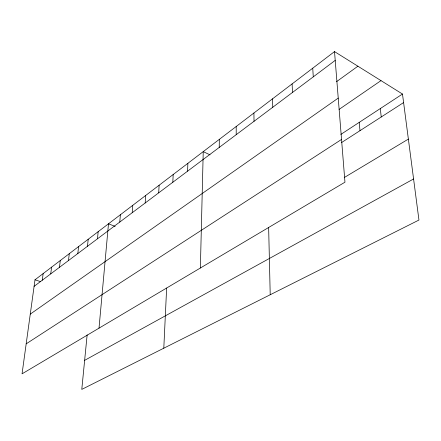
<?xml version="1.0" encoding="UTF-8"?>
<svg xmlns="http://www.w3.org/2000/svg" width="441" height="441" viewBox="0 0 441 441"><rect width="100%" height="100%" fill="white"/><g stroke="black" fill="none" stroke-linecap="round" stroke-linejoin="round"><path stroke-width="0.66" d="M219.227 147.432L219.331 139.362M200.374 268.001L203.235 151.621L210.021 154.863M187.59 171.174L187.866 163.33M172.822 182.254L173.181 174.52M163.798 348.203L166.637 288.05M158.694 192.855L159.124 185.231M145.172 203.009L145.662 195.484M132.206 212.733L132.758 205.319M119.776 222.066L120.382 214.75M99.016 328.159L108.492 223.808L115.156 226.404M87.136 334.923L81.783 389.397L418.95 220.042L402.484 94.043L334.515 51.603L34.993 279.803L22.05 373.836L344.961 182.199L334.515 51.603M97.478 238.796L98.172 231.668M87.478 246.299L88.211 239.259M77.82 253.547L78.586 246.591M68.487 260.554L69.287 253.68M59.463 267.323L60.29 260.532M50.732 273.878L51.586 267.163M42.275 280.217L43.157 273.585M34.089 286.363L335.215 60.389M336.516 81.673L357.905 66.211M30.269 314.119L338.236 98.106M339.079 109.412L380.991 80.626M340.849 134.406L402.484 94.043M26.179 343.837L341.538 139.439M341.505 142.581L403.598 102.577M344.245 177.552L408.372 139.097M84.639 360.347L413.581 178.969M34.993 279.803L40.704 281.683M380.302 108.569L381.239 116.981M359.206 122.383L359.994 130.668M312.741 68.19L313.275 76.855M292.107 83.911L292.488 92.456M272.527 98.828L272.77 107.257M268.652 227.666L270.212 294.748M253.917 113.012L254.027 121.314M236.205 126.506L236.205 134.692"/></g></svg>
